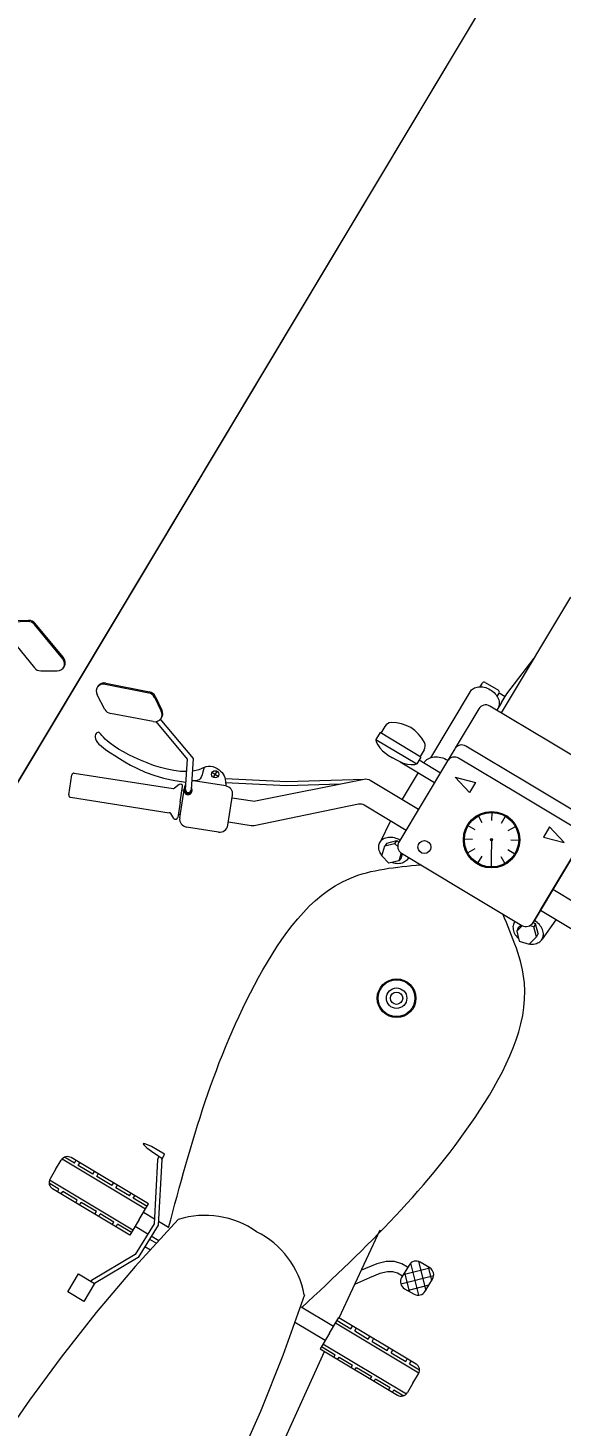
# Model space of a CAD drawing. Header units: inches. Extents: x -110725 to 51121, y 8404 to 44825.
# Drawn here: x -37957.33 to -37938.95, y 26331.6 to 26379.79 of the extents above; entities that cross this region are included whole.
import ezdxf

# ---------------------------------------------------------------- set-up
doc = ezdxf.new("R2010")
doc.units = ezdxf.units.IN
doc.header["$LTSCALE"] = 0.1
doc.header["$MEASUREMENT"] = 0
doc.layers.get('0').update_dxf_attribs({"color": 1, "lineweight": 0})
doc.layers.get('Defpoints').update_dxf_attribs({"lineweight": 0})
doc.layers.add('CAR', color=4, linetype='Continuous', lineweight=0)
doc.layers.add('dim', color=252, linetype='Continuous', lineweight=0)
doc.styles.add('EHSAN', font='arial.ttf', dxfattribs={"height": 54})
doc.dimstyles.new('DIM1', dxfattribs={"dimtxt": 54, "dimasz": 6, "dimexe": 6, "dimexo": 3, "dimgap": 1, "dimtad": 0, "dimzin": 0, "dimdsep": 46, "dimlunit": 4, "dimtxsty": 'EHSAN', "dimblk": 'ARCHTICK', "dimcen": 3, "dimdle": 6, "dimclrd": 4, "dimclre": 4, "dimclrt": 6, "dimadec": 0, "dimazin": 0, "dimtfac": 1, "dimtofl": 0, "dimtmove": 1, "dimatfit": 3, "dimldrblk": 'ARCHTICK', "dimfxl": 4, "dimtolj": 1, "dimtzin": 3, "dimlwd": -1, "dimlwe": -1, "dimarcsym": 0})

# ---------------------------------------------------------------- blocks, each defined once
blk = doc.blocks.new('_ArchTick')
at = {"color": 0, "linetype": 'ByBlock', "const_width": 0.15}
blk.add_lwpolyline([(-0.5, -0.5), (0.5, 0.5)], dxfattribs=at)
blk = doc.blocks.new('*D37')
at = {"layer": 'Defpoints', "color": 0, "transparency": 16777216}
for p in [(-37808.545, 26623.697), (-37948.339, 26390.864, 1175.735), (-34980.205, 24608.794, 1175.735)]:
    blk.add_point(p, dxfattribs=at)
at = {"layer": 'dim', "color": 4, "transparency": 16777216}
for p, q in [((-37829.121, 26636.051), (-36423.234, 25791.955)), ((-37946.794, 26393.436), (-37805.457, 26628.841)), ((-34819.836, 24829.274), (-36225.723, 25673.369)), ((-34978.661, 24611.366), (-34837.324, 24846.772))]:
    blk.add_line(p, q, dxfattribs=at)
at = {"layer": 'dim', "color": 4, "transparency": 16777216, "xscale": 24, "yscale": 24, "zscale": 24}
for p, rotation in [((-37808.545, 26623.697), 149.019361839217), ((-34840.412, 24841.627), 329.019361839217)]:
    blk.add_blockref('_ArchTick', p, dxfattribs=dict(at, rotation=rotation))
at = {"layer": 'dim', "color": 6, "transparency": 16777216, "insert": (-36324.479, 25732.662), "char_height": 54, "attachment_point": 5, "rotation": 329.0194, "style": 'EHSAN'}
blk.add_mtext('\\A1;288\'-6"', dxfattribs=at)
blk = doc.blocks.new('*D38')
at = {"layer": 'Defpoints', "color": 0, "transparency": 16777216}
for p in [(-38307.07, 26490.754), (-37948.339, 26390.864, 1175.735), (-38256.618, 26306.467, 1175.735)]:
    blk.add_point(p, dxfattribs=at)
at = {"layer": 'dim', "color": 4, "transparency": 16777216}
for p, q in [((-37975.642, 26581.488), (-38043.073, 26563.027)), ((-37949.131, 26393.757), (-38000.375, 26580.938)), ((-38330.218, 26484.417), (-38262.787, 26502.877)), ((-38257.41, 26309.36), (-38308.654, 26496.541))]:
    blk.add_line(p, q, dxfattribs=at)
at = {"layer": 'dim', "color": 4, "transparency": 16777216, "xscale": 24, "yscale": 24, "zscale": 24}
for p, rotation in [((-37998.79, 26575.151), 15.31055787332248), ((-38307.07, 26490.754), 195.3105578733225)]:
    blk.add_blockref('_ArchTick', p, dxfattribs=dict(at, rotation=rotation))
at = {"layer": 'dim', "color": 6, "transparency": 16777216, "insert": (-38152.93, 26532.952), "char_height": 54, "attachment_point": 5, "rotation": 15.3106, "style": 'EHSAN'}
blk.add_mtext('\\A1;26\'-7{\\H1.000000x;\\S1/2;}"', dxfattribs=at)
blk = doc.blocks.new('*X104')
at = {"color": 0}
for p, q in [((923.805, 1749.352), (924.111, 1749.658)), ((923.813, 1749.006), (924.464, 1749.658)), ((924.75, 1749.175), (924.266, 1749.658)), ((924.401, 1748.816), (923.805, 1749.412)), ((924.68, 1748.891), (923.941, 1749.63)), ((923.986, 1748.826), (924.704, 1749.544)), ((924.33, 1748.816), (924.748, 1749.235))]:
    blk.add_line(p, q, dxfattribs=at)
blk = doc.blocks.new('BICK 2')
at = {"color": 9}
blk.add_line((-30, -72), (-30, 0), dxfattribs=at)
for p, q in [((-16.931, -18.125), (-16.931, -22.774)), ((-17.95, -22.158), (-17.417, -22.158)), ((-18.02, -22.375), (-18.02, -22.228)), ((-17.347, -22.217), (-17.11, -22.217)), ((-17.347, -22.36), (-17.347, -22.228)), ((-17.11, -22.468), (-17.11, -22.774)), ((-18.229, -22.699), (-18.229, -25.352)), ((-17.67, -23.054), (-17.67, -24.637)), ((-17.67, -24.665), (-17.67, -25.148)), ((-12.276, -24.665), (-12.276, -28.41)), ((-20.168, -25.505), (-20.168, -25.78)), ((-18.524, -25.505), (-20.168, -25.505)), ((-20.135, -25.234), (-20.135, -25.505)), ((-18.557, -25.234), (-18.557, -25.505)), ((-18.524, -25.505), (-18.524, -25.78)), ((-20.168, -25.78), (-18.524, -25.78)), ((-19.054, -26.013), (-17.67, -26.013)), ((-18.524, -25.62), (-17.67, -25.62)), ((-18.33, -26.013), (-18.33, -27.084)), ((-15.302, -26.124), (-15.442, -25.882)), ((-14.973, -26.036), (-14.973, -25.756)), ((-14.644, -26.124), (-14.504, -25.882)), ((-15.543, -26.365), (-15.786, -26.225)), ((-14.403, -26.365), (-14.16, -26.225)), ((-15.631, -26.695), (-15.911, -26.695)), ((-14.973, -26.695), (-14.643, -27.264)), ((-14.315, -26.695), (-14.035, -26.695)), ((-15.543, -27.024), (-15.786, -27.164)), ((-15.302, -27.265), (-15.442, -27.507)), ((-14.973, -27.353), (-14.973, -27.633)), ((-14.644, -27.265), (-14.504, -27.507)), ((-14.403, -27.024), (-14.16, -27.164)), ((-18.296, -27.924), (-18.229, -28.74)), ((-11.65, -27.924), (-11.717, -28.74)), ((-29.146, -28.896), (-27.705, -28.382)), ((-27.459, -28.411), (-27.014, -28.701)), ((-17.762, -28.398), (-17.771, -28.523)), ((-12.184, -28.398), (-12.175, -28.523)), ((-29.146, -28.942), (-27.705, -28.428)), ((-27.459, -28.457), (-27.014, -28.747)), ((-18.012, -28.649), (-18.022, -28.773)), ((-17.327, -28.832), (-17.337, -28.957)), ((-17.106, -28.69), (-17.11, -28.74)), ((-12.84, -28.69), (-12.836, -28.74)), ((-12.619, -28.832), (-12.609, -28.957)), ((-11.934, -28.649), (-11.924, -28.773)), ((-27.07, -29.198), (-28.471, -29.711)), ((-28.71, -29.689), (-29.195, -29.4)), ((-23.783, -29.815), (-24.82, -30.236)), ((-24.427, -29.657), (-24.18, -29.657)), ((-24.303, -29.534), (-24.303, -29.781)), ((-23.025, -30.94), (-23.419, -29.969)), ((-28.485, -32.121), (-25.293, -30.825)), ((-25.182, -30.597), (-25.254, -30.786)), ((-24.848, -31.098), (-25.052, -30.596)), ((-25.006, -30.709), (-24.941, -30.682)), ((-24.58, -31.571), (-24.974, -30.6)), ((-24.848, -31.098), (-24.644, -31.6)), ((-23.179, -31.305), (-24.216, -31.725)), ((-28.17, -32.898), (-24.977, -31.604)), ((-24.738, -31.69), (-24.922, -31.606)), ((-24.69, -31.488), (-24.625, -31.461)), ((-28.261, -32.86), (-28.524, -32.212)), ((-11.01, -43.532), (-11.353, -40.197)), ((-9.216, -40.45), (-9.598, -40.45)), ((-9.878, -40.73), (-9.877, -41.23)), ((-8.935, -41.221), (-8.936, -40.73)), ((-19.056, -41.999), (-19.07, -41.781)), ((-9.591, -41.51), (-9.209, -41.501)), ((-19.206, -41.944), (-19.172, -42.078)), ((-22.018, -44.166), (-22.018, -43.79)), ((-18.66, -43.741), (-22.013, -43.744)), ((-21.575, -43.644), (-21.971, -43.644)), ((-18.661, -43.538), (-21.768, -43.54)), ((-21.575, -43.644), (-21.575, -43.54)), ((-21.421, -43.644), (-21.421, -43.54)), ((-20.836, -43.643), (-21.421, -43.644)), ((-20.836, -43.643), (-20.836, -43.54)), ((-20.682, -43.643), (-20.682, -43.54)), ((-20.068, -43.643), (-20.682, -43.643)), ((-20.068, -43.643), (-20.068, -43.54)), ((-19.914, -43.643), (-19.914, -43.54)), ((-19.371, -43.642), (-19.914, -43.643)), ((-19.371, -43.642), (-19.371, -43.54)), ((-19.217, -43.642), (-19.217, -43.54)), ((-18.661, -43.642), (-19.217, -43.642)), ((-18.66, -44.163), (-18.661, -43.538)), ((-11.027, -43.532), (-7.92, -43.53)), ((-11.027, -44.158), (-11.027, -43.532)), ((-11.027, -43.642), (-10.471, -43.642)), ((-11.027, -43.741), (-7.674, -43.744)), ((-10.999, -43.643), (-10.999, -43.642)), ((-10.471, -43.642), (-10.471, -43.54)), ((-10.317, -43.643), (-10.317, -43.54)), ((-10.317, -43.643), (-9.774, -43.643)), ((-9.774, -43.643), (-9.774, -43.54)), ((-9.62, -43.643), (-9.62, -43.54)), ((-9.62, -43.643), (-9.006, -43.644)), ((-9.006, -43.644), (-9.006, -43.54)), ((-8.852, -43.644), (-8.852, -43.54)), ((-8.852, -43.644), (-8.267, -43.644)), ((-8.267, -43.644), (-8.267, -43.54)), ((-8.113, -43.644), (-8.112, -43.54)), ((-8.113, -43.644), (-7.717, -43.645)), ((-7.669, -44.155), (-7.67, -43.779)), ((-22.018, -44.166), (-22.017, -44.541)), ((-18.222, -43.883), (-18.66, -43.884)), ((-18.66, -44.163), (-18.66, -44.789)), ((-17.651, -43.883), (-18.06, -43.883)), ((-12.329, -43.879), (-11.027, -43.878)), ((-11.027, -44.158), (-11.026, -44.783)), ((-7.669, -44.155), (-7.669, -44.531)), ((-18.66, -44.59), (-22.013, -44.588)), ((-21.574, -44.688), (-21.97, -44.687)), ((-18.66, -44.789), (-21.767, -44.791)), ((-21.574, -44.791), (-21.574, -44.688)), ((-21.42, -44.791), (-21.42, -44.688)), ((-20.835, -44.688), (-21.42, -44.688)), ((-20.835, -44.791), (-20.835, -44.688)), ((-20.681, -44.791), (-20.681, -44.688)), ((-20.067, -44.689), (-20.681, -44.688)), ((-20.067, -44.791), (-20.067, -44.689)), ((-19.913, -44.791), (-19.913, -44.689)), ((-19.37, -44.689), (-19.913, -44.689)), ((-19.37, -44.791), (-19.37, -44.689)), ((-19.216, -44.791), (-19.216, -44.689)), ((-18.661, -44.69), (-19.216, -44.689)), ((-18.149, -44.443), (-18.66, -44.443)), ((-18.011, -44.562), (-17.731, -44.562)), ((-17.706, -44.442), (-18.009, -44.443)), ((-12.222, -44.438), (-11.026, -44.437)), ((-11.027, -44.69), (-10.471, -44.69)), ((-11.026, -44.59), (-7.675, -44.588)), ((-11.026, -44.783), (-7.919, -44.781)), ((-10.441, -48.295), (-10.853, -44.783)), ((-10.472, -44.791), (-10.471, -44.69)), ((-10.318, -44.791), (-10.317, -44.689)), ((-10.317, -44.689), (-9.775, -44.689)), ((-9.775, -44.791), (-9.775, -44.689)), ((-9.621, -44.689), (-9.007, -44.688)), ((-9.621, -44.791), (-9.621, -44.689)), ((-9.007, -44.791), (-9.007, -44.688)), ((-8.853, -44.791), (-8.853, -44.688)), ((-8.853, -44.688), (-8.267, -44.688)), ((-8.267, -44.791), (-8.267, -44.688)), ((-8.113, -44.688), (-7.717, -44.687)), ((-8.113, -44.791), (-8.113, -44.688)), ((-18.016, -44.86), (-17.792, -44.86))]:
    blk.add_line(p, q)
for points in [[(-17.11, -22.468), (-17.11, -22.113), (-16.931, -20.576)], [(-17.11, -22.468), (-17.11, -22.774)], [(-20.168, -25.78), (-20.113, -25.844), (-20.017, -25.911), (-19.901, -25.964), (-19.766, -26.002), (-19.509, -26.024), (-19.346, -26.032)], [(-18.524, -25.78), (-18.579, -25.844), (-18.675, -25.911), (-18.791, -25.964), (-18.926, -26.002), (-19.183, -26.024), (-19.346, -26.032)], [(-23.938, -29.604), (-22.05, -28.601), (-19.808, -27.157)], [(-23.863, -29.722), (-21.981, -28.723), (-20.437, -27.728)], [(-18.012, -28.649), (-17.762, -28.398), (-17.67, -28.422)], [(-11.934, -28.649), (-12.184, -28.398), (-12.276, -28.422)], [(-17.588, -29.208), (-17.93, -29.116), (-18.022, -28.773), (-17.771, -28.523), (-17.625, -28.562)], [(-17.408, -28.689), (-17.337, -28.957), (-17.588, -29.208)], [(-17.365, -28.69), (-17.327, -28.832)], [(-12.581, -28.69), (-12.619, -28.832)], [(-12.538, -28.689), (-12.609, -28.957), (-12.358, -29.208), (-12.016, -29.116), (-11.924, -28.773), (-12.175, -28.523), (-12.321, -28.562)], [(-26.99, -29.152), (-25.398, -29.703), (-24.917, -30.633)], [(-26.924, -29.002), (-25.234, -29.582), (-24.738, -30.541)], [(-24.75, -29.657), (-24.865, -29.816), (-25.011, -29.956), (-25.033, -29.972)], [(-24.75, -29.657), (-24.708, -29.799), (-24.68, -29.907), (-24.664, -29.989), (-24.664, -30.051), (-24.678, -30.1), (-24.708, -30.142), (-24.755, -30.186), (-24.82, -30.236)], [(-24.75, -29.657), (-24.705, -29.589), (-24.647, -29.536), (-24.58, -29.496), (-24.506, -29.469), (-24.428, -29.454), (-24.348, -29.449), (-24.27, -29.453), (-24.197, -29.464), (-24.13, -29.483), (-24.069, -29.508), (-24.013, -29.541), (-23.962, -29.581), (-23.915, -29.628), (-23.87, -29.682), (-23.826, -29.745), (-23.783, -29.815)], [(-25.198, -30.088), (-25.375, -30.187), (-25.586, -30.28), (-25.809, -30.36), (-26.042, -30.427), (-26.28, -30.484), (-26.518, -30.529), (-26.754, -30.565), (-26.984, -30.592), (-27.205, -30.611), (-27.414, -30.62), (-27.608, -30.623), (-27.784, -30.617), (-27.938, -30.605), (-28.068, -30.587), (-28.176, -30.565), (-28.264, -30.542), (-28.335, -30.519), (-28.391, -30.499), (-28.435, -30.485), (-28.469, -30.479), (-28.496, -30.484), (-28.517, -30.5), (-28.533, -30.526), (-28.541, -30.56), (-28.54, -30.6), (-28.529, -30.643), (-28.506, -30.686), (-28.471, -30.727), (-28.422, -30.765), (-28.357, -30.796), (-28.275, -30.821), (-28.177, -30.841), (-28.062, -30.856), (-27.928, -30.868), (-27.776, -30.876), (-27.604, -30.882), (-27.411, -30.886), (-27.198, -30.889), (-26.963, -30.884), (-26.703, -30.867), (-26.416, -30.832), (-26.102, -30.772), (-25.758, -30.681), (-25.382, -30.555), (-25.032, -30.411)], [(-9.887, -40.822), (-10.113, -40.828), (-10.366, -40.883), (-10.618, -41.031), (-10.853, -41.268), (-11.111, -41.604), (-11.195, -41.729)], [(-9.877, -41.173), (-10.071, -41.178), (-10.237, -41.214), (-10.401, -41.311), (-10.588, -41.499), (-10.826, -41.81), (-11.141, -42.273)], [(-19.07, -41.781), (-19.37, -41.785), (-19.592, -41.794), (-19.746, -41.807), (-19.841, -41.824), (-19.883, -41.843), (-19.883, -41.862), (-19.847, -41.88), (-19.785, -41.897), (-19.705, -41.911), (-19.611, -41.922), (-19.509, -41.93), (-19.405, -41.936), (-19.302, -41.94), (-19.207, -41.943), (-19.125, -41.945), (-19.059, -41.947)], [(-19.056, -41.999), (-18.002, -43.991), (-18.022, -45.307), (-18.851, -46.851), (-18.847, -47.566), (-19.486, -47.566), (-19.494, -46.845), (-18.851, -46.851)], [(-19.172, -42.078), (-18.143, -44.033), (-18.162, -45.271), (-18.991, -46.816), (-18.991, -46.85)], [(-17.506, -43.474), (-17.951, -45.628), (-18.287, -47.676), (-18.531, -49.616), (-18.7, -51.446), (-18.81, -53.164), (-18.735, -53.776)], [(-12.447, -43.465), (-12.007, -45.639), (-11.678, -47.688), (-11.441, -49.628), (-11.279, -51.459), (-11.175, -53.178), (-11.252, -53.789)]]:
    blk.add_lwpolyline(points)
for points in [[(-18.229, -22.699, -0.128062), (-18.19, -22.548, -0.106229), (-18.065, -22.406, -0.085212), (-17.891, -22.318, -0.074629), (-17.67, -22.285, -0.074629), (-17.449, -22.318, -0.085212), (-17.274, -22.406, -0.106229), (-17.15, -22.548, -0.128062), (-17.11, -22.699, -0.128062)], [(-12.276, -26.316), (-12.276, -23.054, 0.414214), (-12.556, -22.774), (-14.973, -22.774), (-17.39, -22.774, 0.414214), (-17.67, -23.054)], [(-12.276, -27.927), (-12.276, -24.665, 0.414214), (-12.556, -24.385), (-14.973, -24.385), (-17.39, -24.385, 0.414214), (-17.67, -24.665)], [(-18.33, -25.62, -0.134956), (-18.283, -25.43, -0.106229), (-18.137, -25.264, -0.085212), (-17.93, -25.159, -0.074629), (-17.67, -25.12, -0.000386), (-17.668, -25.12, -0.085212)], [(-23.386, -30.051), (-22.723, -29.782, 0.088184), (-22.64, -29.73), (-19.808, -27.157, -0.186475), (-19.62, -27.084), (-17.67, -27.084)], [(-6.56, -30.051), (-7.223, -29.782, -0.088184), (-7.306, -29.73), (-10.138, -27.157, 0.186475), (-10.326, -27.084), (-12.276, -27.084)], [(-23.069, -30.831), (-22.329, -30.531, 0.089602), (-22.245, -30.478), (-19.543, -27.997, -0.187817), (-19.354, -27.924), (-17.67, -27.924)], [(-6.877, -30.831), (-7.617, -30.531, -0.089602), (-7.701, -30.478), (-10.403, -27.997, 0.187817), (-10.592, -27.924), (-12.276, -27.924)], [(-18.229, -28.74, -0.128062), (-18.19, -28.588, -0.106229), (-18.065, -28.447, -0.085212), (-17.891, -28.359, -0.074629), (-17.67, -28.326, -0.074629)], [(-11.717, -28.74, 0.128062), (-11.756, -28.588, 0.106229), (-11.881, -28.447, 0.085212), (-12.055, -28.359, 0.074629), (-12.276, -28.326)], [(-17.932, -29.107, -0.065943), (-18.065, -29.034, -0.106229), (-18.19, -28.892, -0.128062), (-18.229, -28.74, -0.128062)], [(-17.114, -28.69, -0.040595), (-17.11, -28.74, -0.128062), (-17.15, -28.892, -0.106229), (-17.274, -29.034, -0.085212), (-17.449, -29.122, -0.024362), (-17.52, -29.14, -0.074629)], [(-12.832, -28.69, 0.040595), (-12.836, -28.74, 0.128062), (-12.796, -28.892, 0.106229), (-12.672, -29.034, 0.085212), (-12.497, -29.122, 0.024362), (-12.426, -29.14)], [(-12.014, -29.107, 0.065943), (-11.881, -29.034, 0.106229), (-11.756, -28.892, 0.128062), (-11.717, -28.74, 0.128062)]]:
    blk.add_lwpolyline(points, format="xyb")
blk.add_lwpolyline([(-17.67, -25.148), (-17.67, -28.41, 0.414214), (-17.39, -28.69), (-14.973, -28.69), (-12.556, -28.69, 0.414214), (-12.276, -28.41), (-12.276, -25.148, 0.414214), (-12.556, -24.868), (-14.973, -24.868), (-17.39, -24.868, 0.414214)], format="xyb", close=True)
for points in [[(-16.463, -25.287), (-16.463, -25.695), (-17.163, -25.491)], [(-13.483, -25.287), (-13.483, -25.695), (-12.783, -25.491)]]:
    blk.add_lwpolyline(points, close=True)
for centre, radius in [((-14.973, -26.695), 0.973), ((-14.973, -26.695), 0.938), ((-14.973, -26.695), 0.0367), ((-16.83, -28.102), 0.224), ((-24.303, -29.657), 0.124), ((-14.973, -33.064), 0.667), ((-14.973, -33.064), 0.633), ((-14.973, -33.064), 0.353), ((-14.973, -33.064), 0.213)]:
    blk.add_circle(centre, radius)
for centre, radius, start, end in [((-17.95, -22.228), 0.0699, 90, 180), ((-17.417, -22.228), 0.0699, 0, 90), ((-19.872, -25.234), 0.263, 123.2495, 180), ((-19.346, -26.036), 1.222, 56.7505, 123.2495), ((-18.82, -25.234), 0.263, 0, 56.7505), ((-27.611, -28.646), 0.28, 56.9045, 109.6251), ((-27.611, -28.692), 0.28, 56.9045, 109.6251), ((-29.052, -29.16), 0.28, 109.6251, 239.1993), ((-27.167, -28.936), 0.28, 290.1131, 56.9045), ((-27.167, -28.982), 0.28, 4.6891, 56.9045), ((-29.052, -29.205), 0.28, 109.6251, 175.3109), ((-28.567, -29.449), 0.28, 239.1993, 290.1131), ((-23.678, -30.074), 0.28, 22.0934, 112.0934), ((-24.715, -30.495), 0.28, 112.0934, 125.8905), ((-25.32, -30.76), 0.0699, 292.0934, 338.8868), ((-25.116, -30.622), 0.0699, 22.0934, 158.8868), ((-24.715, -30.495), 0.28, 177.4296, 202.0934), ((-24.828, -30.588), 0.135, 164.859, 69.0897), ((-24.808, -30.625), 0.135, 198.8427, 36.9374), ((-24.827, -30.587), 0.1, 207.3451, 27.3451), ((-23.284, -31.045), 0.28, 292.0679, 22.0934), ((-24.951, -31.669), 0.0699, 65.2746, 112.0679), ((-24.709, -31.627), 0.0699, 245.2746, 22.0679), ((-24.321, -31.466), 0.28, 202.0934, 292.0679), ((-28.459, -32.186), 0.0699, 112.0934, 202.0934), ((-28.196, -32.834), 0.0699, 202.0934, 292.0682), ((-9.598, -40.73), 0.28, 90.0433, 180.0433), ((-9.216, -40.73), 0.28, 0.0433, 90.0433), ((-9.598, -41.23), 0.28, 180.0433, 271.2894), ((-9.215, -41.221), 0.28, 271.2894, 0.0433), ((-15.209, -45.499), 3.062, 85.5738, 138.5879), ((-14.737, -45.499), 3.062, 41.6153, 94.4262), ((-21.768, -43.79), 0.25, 90.0433, 180.0433), ((-7.92, -43.78), 0.25, 0.0433, 90.0433), ((-21.767, -44.541), 0.25, 180.0433, 270.0433), ((-7.919, -44.531), 0.25, 270.0433, 0.0433)]:
    blk.add_arc(centre, radius, start, end)
for points in [[(-17.651, -43.883), (-19.418, -34.897), (-18.48, -30.351), (-16.618, -28.69)], [(-12.294, -43.883), (-10.528, -34.897), (-11.466, -30.351), (-13.328, -28.69)]]:
    blk.add_spline(points, degree=3)
at = {"extrusion": (0, 0, -1), "xscale": -1.119118922855427, "yscale": 1.119118922855705, "zscale": -1.119118922855427, "rotation": 89.95668755153847}
blk.add_blockref('*X104', (1967.792, 991.918), dxfattribs=at)

msp = doc.modelspace()

# ---------------------------------------------------------------- linework, layer by layer
at = {"color": 9}
msp.add_line((-37977.53231, 26320.65942), (-37940.5171, 26382.43983), dxfattribs=at)
at = {"color": 4}
for p, q in [((-37957.32758, 26359.32832), (-37957.85835, 26359.30823)), ((-37957.30407, 26359.36757), (-37957.83483, 26359.34748)), ((-37956.10534, 26358.08435), (-37957.07737, 26359.26573)), ((-37958.04186, 26358.89186), (-37957.10385, 26357.73182)), ((-37956.12886, 26358.0451), (-37957.10089, 26359.22648)), ((-37956.88685, 26357.62793), (-37956.32207, 26357.62668))]:
    msp.add_line(p, q, dxfattribs=at)
for centre, start, end in [((-37957.317, 26359.04866, 1.07221), 39.447366, 92.167877), ((-37957.29348, 26359.08791, 1.07221), 39.447366, 92.167877), ((-37956.32145, 26357.90654, 1.07221), 269.873127, 39.447366), ((-37956.34497, 26357.86729, 1.07221), 333.761498, 39.447366), ((-37956.88623, 26357.90779, 1.07221), 218.959285, 269.873127)]:
    msp.add_arc(centre, 0.27986, start, end, dxfattribs=at)
at = {"layer": 'CAR', "linetype": 'Continuous'}
msp.add_circle((-33960.35096, 21924.4645, 27.16259), 11425.94255, dxfattribs=at)

# ---------------------------------------------------------------- block references
at = {"layer": 'CAR', "xscale": 1.000284139017757, "yscale": 1.000284139017757, "zscale": 1.000284139017757, "rotation": 329.0724239766923}
msp.add_blockref('BICK 2', (-37914.77526, 26367.01683, 1.07221), dxfattribs=at)

# ---------------------------------------------------------------- dimensions: what is measured, and where the dimension line sits
at = {"layer": 'dim'}
dim = msp.add_linear_dim(base=(-37808.54527, 26623.69701, -1174.66297), p1=(-34980.20533, 24608.79412, 1.07221), p2=(-37948.3386, 26390.86365, 1.07221), angle=149.019362, dimstyle='DIM1', override={"dimtxt": 36, "dimasz": 24, "dimdle": 24}, dxfattribs=at)
dim.commit()
dim.dimension.update_dxf_attribs({"geometry": '*D37', "text_midpoint": (-36324.47863, 25732.66224, -1174.66297), "dimtype": 161})
dim = msp.add_aligned_dim(p1=(-37948.3386, 26390.86365, 1.07221), p2=(-38256.61817, 26306.46684, 1.07221), distance=-191.0682, dimstyle='DIM1', override={"dimtxt": 36, "dimasz": 24, "dimdle": 24}, dxfattribs=at)
dim.commit()
dim.dimension.update_dxf_attribs({"geometry": '*D38', "text_midpoint": (-38152.93009, 26532.9522, -1174.66297)})

doc.saveas('drawing.dxf')
